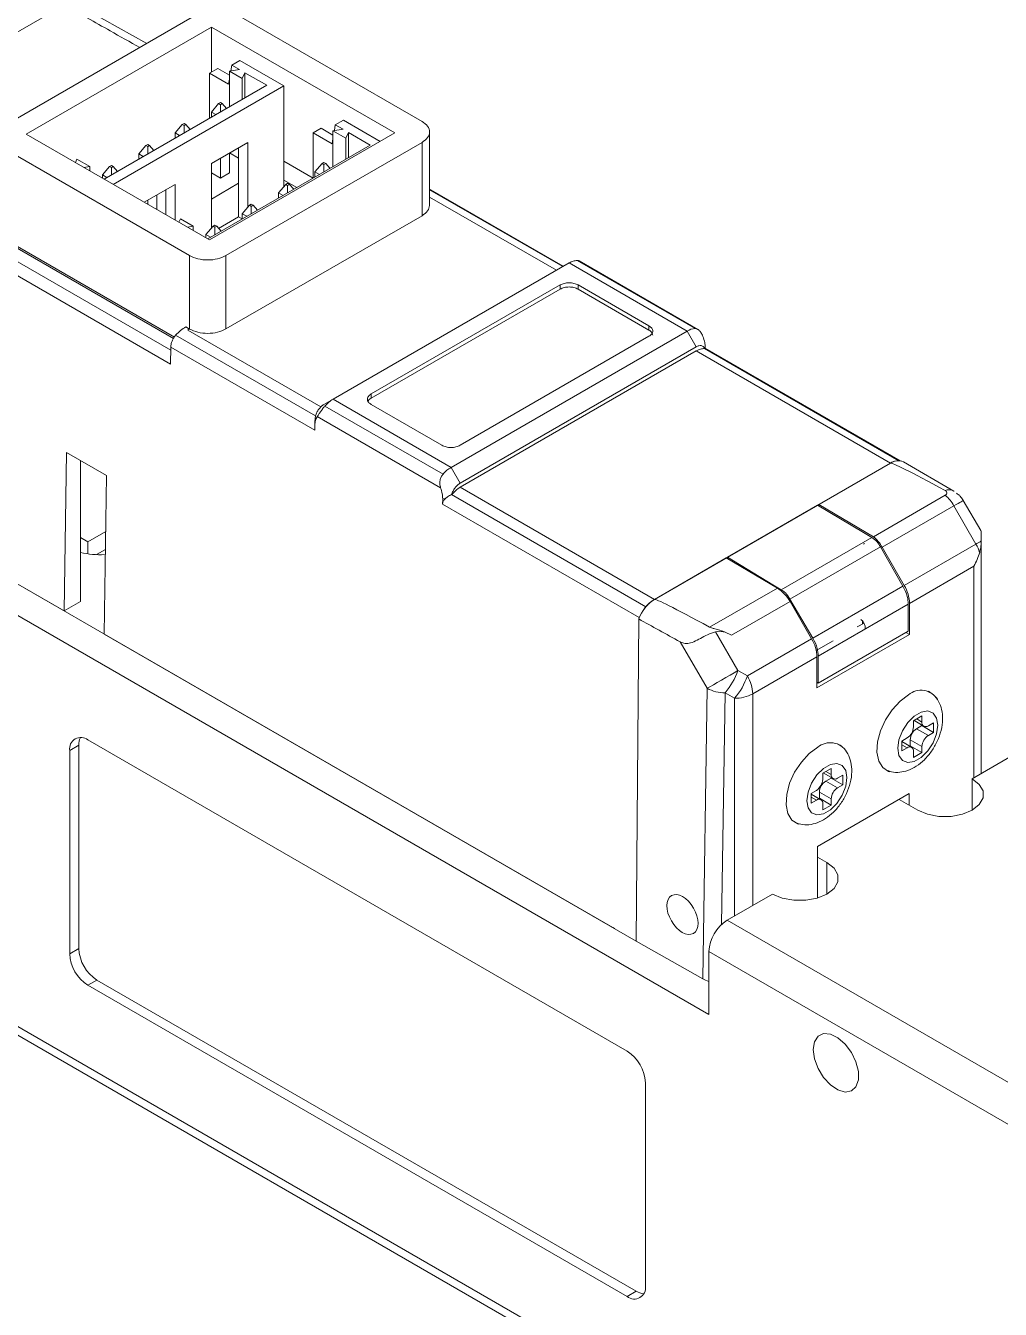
# Model space of a CAD drawing. Header units: inches. Extents: x 0.2 to 16.3, y 0.2 to 11.5.
# Drawn here: x 11.994 to 12.741, y 9.757 to 10.741 of the extents above; entities that cross this region are included whole.
import ezdxf

# ---------------------------------------------------------------- set-up
doc = ezdxf.new("R2010")
doc.units = ezdxf.units.IN
doc.header["$MEASUREMENT"] = 0

msp = doc.modelspace()

# ---------------------------------------------------------------- linework, layer by layer
at = {"color": 7, "linetype": 'Continuous', "lineweight": 18}
for p, q in [((11.92644, 10.70044), (12.02385, 10.75666)), ((12.08712, 10.72724), (12.03209, 10.75791)), ((11.97652, 10.66339), (12.12685, 10.75017)), ((12.15469, 10.75017), (12.29806, 10.66741)), ((11.99461, 10.65776), (12.13659, 10.73973)), ((12.13659, 10.73973), (12.27718, 10.65857)), ((12.13659, 10.73973), (12.13659, 10.70517)), ((12.14146, 10.70798), (12.1352, 10.70436)), ((12.14146, 10.70798), (12.15048, 10.70277)), ((12.15227, 10.71058), (12.15153, 10.70615)), ((12.15227, 10.71058), (12.15853, 10.7142)), ((12.15227, 10.71058), (12.15817, 10.70718)), ((12.15853, 10.7142), (12.19227, 10.69472)), ((12.1352, 10.70436), (12.14982, 10.69593)), ((12.1352, 10.70436), (12.1352, 10.66981)), ((12.15048, 10.69991), (12.14982, 10.69593)), ((12.15048, 10.70599), (12.15817, 10.70718)), ((12.16028, 10.70033), (12.15048, 10.70599)), ((12.15048, 10.67864), (12.15048, 10.70599)), ((12.16234, 10.70477), (12.16028, 10.70033)), ((12.16028, 10.6843), (12.16028, 10.70033)), ((12.16234, 10.70477), (12.17905, 10.69513)), ((12.16234, 10.68548), (12.16234, 10.70477)), ((12.17905, 10.69513), (12.05447, 10.62321)), ((12.19227, 10.69472), (12.06143, 10.61919)), ((12.19227, 10.69472), (12.19227, 10.61758)), ((12.13659, 10.67463), (12.14216, 10.68106)), ((12.14355, 10.68187), (12.14216, 10.68106)), ((12.14216, 10.68106), (12.14355, 10.68026)), ((12.14494, 10.68106), (12.14355, 10.68187)), ((12.14355, 10.68026), (12.14494, 10.68106)), ((12.14355, 10.68026), (12.14355, 10.67464)), ((12.14494, 10.68106), (12.14819, 10.67731)), ((12.14007, 10.67263), (12.13659, 10.67463)), ((12.13659, 10.67463), (12.13659, 10.67062)), ((12.23161, 10.66478), (12.23787, 10.6684)), ((12.23787, 10.6684), (12.26604, 10.65214)), ((12.10875, 10.65856), (12.11432, 10.66499)), ((12.11223, 10.65655), (12.10875, 10.65856)), ((12.10875, 10.65856), (12.10875, 10.65455)), ((12.11571, 10.6658), (12.11432, 10.66499)), ((12.11432, 10.66499), (12.11571, 10.66419)), ((12.1171, 10.66499), (12.11571, 10.6658)), ((12.11571, 10.66419), (12.1171, 10.66499)), ((12.11571, 10.65856), (12.11571, 10.66419)), ((12.1171, 10.66499), (12.12035, 10.66124)), ((12.27718, 10.65857), (12.1352, 10.5766)), ((12.2208, 10.66218), (12.21454, 10.65856)), ((12.21454, 10.65856), (12.22916, 10.65013)), ((12.21454, 10.65856), (12.21454, 10.62401)), ((12.2208, 10.66218), (12.22982, 10.65697)), ((12.22982, 10.66019), (12.23751, 10.66138)), ((12.23962, 10.65453), (12.22982, 10.66019)), ((12.22982, 10.63283), (12.22982, 10.66019)), ((12.23161, 10.66478), (12.23087, 10.66035)), ((12.23161, 10.66478), (12.23751, 10.66138)), ((12.24168, 10.65897), (12.23962, 10.65453)), ((12.24168, 10.65897), (12.25839, 10.64932)), ((12.24168, 10.63968), (12.24168, 10.65897)), ((12.30382, 10.60262), (12.30382, 10.65937)), ((12.1352, 10.5766), (11.99461, 10.65776)), ((12.08648, 10.64892), (12.08091, 10.64249)), ((12.08787, 10.64972), (12.08648, 10.64892)), ((12.08648, 10.64892), (12.08787, 10.64812)), ((12.08927, 10.64892), (12.08787, 10.64972)), ((12.08787, 10.64812), (12.08927, 10.64892)), ((12.09251, 10.64517), (12.08927, 10.64892)), ((12.25839, 10.64932), (12.13381, 10.57741)), ((12.13659, 10.63526), (12.16443, 10.65133)), ((12.29806, 10.65133), (12.14773, 10.56455)), ((12.16443, 10.65133), (12.16443, 10.60151)), ((12.22982, 10.65411), (12.22916, 10.65013)), ((12.23962, 10.63849), (12.23962, 10.65453)), ((12.29806, 10.59508), (12.29806, 10.65133)), ((12.11989, 10.56455), (11.97652, 10.64732)), ((12.08439, 10.64048), (12.08091, 10.64249)), ((12.08091, 10.64249), (12.08091, 10.63848)), ((12.08787, 10.64812), (12.08787, 10.64249)), ((12.14355, 10.63928), (12.14355, 10.624)), ((12.15747, 10.63927), (12.15051, 10.64329)), ((12.15051, 10.64329), (12.15051, 10.62802)), ((12.15747, 10.64731), (12.15747, 10.61998)), ((12.03356, 10.63849), (12.03238, 10.63596)), ((12.04336, 10.63283), (12.03356, 10.63849)), ((12.03897, 10.63216), (12.04336, 10.63283)), ((12.04336, 10.62962), (12.04336, 10.63283)), ((12.05308, 10.62642), (12.05864, 10.63285)), ((12.06003, 10.63365), (12.05864, 10.63285)), ((12.05864, 10.63285), (12.06003, 10.63205)), ((12.06143, 10.63285), (12.06003, 10.63365)), ((12.06003, 10.63205), (12.06143, 10.63285)), ((12.06003, 10.63205), (12.06003, 10.62642)), ((12.06143, 10.63285), (12.06467, 10.6291)), ((12.13659, 10.58544), (12.13659, 10.63526)), ((12.21453, 10.62401), (12.19227, 10.63686)), ((12.19227, 10.63686), (12.21453, 10.62401)), ((12.21593, 10.62883), (12.2215, 10.63526)), ((12.21941, 10.62682), (12.21593, 10.62883)), ((12.21593, 10.62883), (12.21593, 10.62482)), ((12.22289, 10.63606), (12.2215, 10.63526)), ((12.2215, 10.63526), (12.22289, 10.63446)), ((12.22428, 10.63526), (12.22289, 10.63606)), ((12.22289, 10.63446), (12.22428, 10.63526)), ((12.22289, 10.63446), (12.22289, 10.62883)), ((12.22428, 10.63526), (12.22753, 10.63151)), ((12.05655, 10.62441), (12.05308, 10.62642)), ((12.05308, 10.62642), (12.05308, 10.62401)), ((12.0851, 10.60553), (12.10875, 10.61919)), ((12.10875, 10.61919), (12.10875, 10.59187)), ((12.13659, 10.62802), (12.14355, 10.624)), ((12.15747, 10.61998), (12.13659, 10.60793)), ((12.14355, 10.624), (12.15051, 10.62802)), ((12.15747, 10.61998), (12.15747, 10.59427)), ((12.18809, 10.61276), (12.19366, 10.61919)), ((12.19227, 10.62239), (12.202, 10.61677)), ((12.19505, 10.61999), (12.19366, 10.61919)), ((12.19366, 10.61919), (12.19505, 10.61839)), ((12.19645, 10.61919), (12.19505, 10.61999)), ((12.19505, 10.61839), (12.19645, 10.61919)), ((12.19645, 10.61919), (12.19969, 10.61544)), ((12.09483, 10.61115), (12.09483, 10.59991)), ((12.10179, 10.61517), (12.10179, 10.59589)), ((12.19157, 10.61075), (12.18809, 10.61276)), ((12.18809, 10.61276), (12.18809, 10.60874)), ((12.19505, 10.61276), (12.19505, 10.61839)), ((12.40639, 10.55637), (12.30484, 10.61499)), ((12.08787, 10.60713), (12.08787, 10.60393)), ((12.16582, 10.60312), (12.16025, 10.59669)), ((12.16721, 10.60392), (12.16582, 10.60312)), ((12.16582, 10.60312), (12.16721, 10.60231)), ((12.16861, 10.60312), (12.16721, 10.60392)), ((12.16721, 10.60231), (12.16861, 10.60312)), ((12.16721, 10.60231), (12.16721, 10.59669)), ((12.17185, 10.59937), (12.16861, 10.60312)), ((12.1129, 10.59269), (12.11172, 10.59016)), ((12.1227, 10.58703), (12.1129, 10.59269)), ((12.14217, 10.58543), (12.15747, 10.59427)), ((12.29806, 10.59508), (12.14773, 10.50829)), ((12.15747, 10.59427), (12.16024, 10.59267)), ((12.16373, 10.59468), (12.16025, 10.59669)), ((12.16025, 10.59669), (12.16025, 10.59267)), ((12.11831, 10.58635), (12.1227, 10.58703)), ((12.1227, 10.58382), (12.1227, 10.58703)), ((12.13242, 10.58062), (12.13798, 10.58705)), ((12.13589, 10.57861), (12.13242, 10.58062)), ((12.13242, 10.58062), (12.13242, 10.57821)), ((12.13938, 10.58785), (12.13798, 10.58705)), ((12.13798, 10.58705), (12.13938, 10.58624)), ((12.14077, 10.58705), (12.13938, 10.58785)), ((12.13938, 10.58624), (12.14077, 10.58705)), ((12.13938, 10.58624), (12.13938, 10.58062)), ((12.14077, 10.58705), (12.14401, 10.5833)), ((12.1053, 10.48127), (11.9508, 10.57047)), ((12.10826, 10.50215), (11.97652, 10.5782)), ((12.11989, 10.50825), (12.11989, 10.56455)), ((12.14773, 10.56455), (12.14773, 10.50829)), ((12.41697, 10.56082), (12.50745, 10.50858)), ((12.50948, 10.50801), (12.41862, 10.56047)), ((12.41081, 10.55892), (12.22985, 10.45446)), ((12.41081, 10.55892), (12.50128, 10.50669)), ((12.25908, 10.45848), (12.40384, 10.54204)), ((12.40384, 10.54204), (12.40384, 10.53883)), ((12.41776, 10.54204), (12.47205, 10.51071)), ((12.41776, 10.53883), (12.41776, 10.54204)), ((12.40384, 10.53883), (12.25908, 10.45526)), ((12.47205, 10.50749), (12.41776, 10.53883)), ((12.47205, 10.50749), (12.47205, 10.51071)), ((12.21641, 10.44162), (12.1092, 10.50347)), ((12.1171, 10.50982), (12.11989, 10.50825)), ((12.11989, 10.50829), (12.1185, 10.50749)), ((12.32033, 10.40223), (12.50128, 10.50669)), ((12.47205, 10.50267), (12.32729, 10.4191)), ((12.50824, 10.49463), (12.50128, 10.50669)), ((12.1055, 10.49437), (12.1053, 10.48127)), ((12.21593, 10.43062), (12.1055, 10.49437)), ((12.50824, 10.49463), (12.32729, 10.39017)), ((12.50824, 10.49142), (12.32729, 10.38696)), ((12.50824, 10.49142), (12.65718, 10.40544)), ((12.51471, 10.49332), (12.51505, 10.49348)), ((12.51472, 10.49332), (12.66369, 10.40733)), ((12.66474, 10.40723), (12.51511, 10.4936)), ((12.5152, 10.49322), (12.5152, 10.4943)), ((12.22985, 10.45446), (12.22289, 10.45044)), ((12.22985, 10.45446), (12.32033, 10.40223)), ((12.25908, 10.45526), (12.25908, 10.45848)), ((12.31416, 10.397), (12.22368, 10.44923)), ((12.31337, 10.4191), (12.25908, 10.45044)), ((12.21593, 10.4347), (12.21593, 10.43578)), ((12.21593, 10.4347), (12.21593, 10.43062)), ((12.31232, 10.38653), (12.21778, 10.4411)), ((12.02384, 10.2921), (12.02567, 10.4137)), ((12.02567, 10.4137), (12.05629, 10.39602)), ((12.03637, 10.40752), (12.03637, 10.29933)), ((12.47623, 10.30098), (12.65718, 10.40544)), ((12.6022, 10.3737), (12.65718, 10.40544)), ((12.7058, 10.38403), (12.66702, 10.40641)), ((12.05629, 10.39602), (12.05447, 10.27442)), ((12.32729, 10.39017), (12.32033, 10.40223)), ((12.32729, 10.38696), (12.47623, 10.30098)), ((12.7059, 10.38396), (12.7057, 10.38404)), ((12.31382, 10.37411), (12.31394, 10.37812)), ((12.31394, 10.37812), (12.31581, 10.37812)), ((12.32079, 10.38137), (12.46971, 10.29535)), ((12.53221, 10.3333), (12.6012, 10.37312)), ((12.6012, 10.37312), (12.63651, 10.35238)), ((12.6022, 10.3737), (12.6022, 10.37253)), ((12.64414, 10.34906), (12.6022, 10.3737)), ((12.69913, 10.3808), (12.64414, 10.34906)), ((12.72634, 10.35369), (12.71299, 10.37681)), ((12.7058, 10.37266), (12.65082, 10.34092)), ((12.7227, 10.34339), (12.7058, 10.37266)), ((12.04194, 10.34513), (12.03637, 10.34835)), ((12.05565, 10.35304), (12.04194, 10.34513)), ((12.04194, 10.34513), (12.04194, 10.33593)), ((12.64284, 10.34853), (12.57336, 10.30842)), ((12.63651, 10.35238), (12.64284, 10.34853)), ((12.63651, 10.34344), (12.6372, 10.34385)), ((12.66772, 10.31165), (12.7227, 10.34339)), ((12.72678, 10.3524), (12.72678, 10.34574)), ((12.72678, 10.34574), (12.72678, 10.34472)), ((12.72678, 10.34472), (12.72678, 10.16752)), ((12.44421, 10.04939), (11.93754, 10.34188)), ((11.94729, 10.33629), (12.02384, 10.2921)), ((12.04857, 10.33529), (12.05544, 10.33926)), ((12.6495, 10.34133), (12.58013, 10.30128)), ((12.66675, 10.31109), (12.6495, 10.34133)), ((12.66772, 10.31165), (12.65082, 10.34092)), ((11.91666, 10.32983), (12.51798, 9.98269)), ((12.47623, 10.30098), (12.53121, 10.33272)), ((12.57045, 10.30967), (12.53121, 10.33272)), ((12.53221, 10.3333), (12.56691, 10.3122)), ((12.53221, 10.33213), (12.53221, 10.3333)), ((12.72101, 10.32634), (12.67179, 10.29793)), ((12.51853, 10.2797), (12.57045, 10.30967)), ((12.56691, 10.3122), (12.57336, 10.30842)), ((12.66675, 10.31109), (12.59769, 10.27122)), ((12.03637, 10.29933), (12.02384, 10.2921)), ((12.46845, 10.29358), (12.46971, 10.29535)), ((12.58017, 10.29935), (12.53536, 10.27348)), ((12.59769, 10.27122), (12.58013, 10.30128)), ((12.59673, 10.27067), (12.58017, 10.29935)), ((12.6708, 10.29735), (12.6018, 10.25753)), ((12.6708, 10.27669), (12.6708, 10.29735)), ((12.67179, 10.27405), (12.67179, 10.29793)), ((12.46231, 10.03898), (12.46416, 10.28596)), ((12.63575, 10.28217), (12.63568, 10.28468)), ((12.05447, 10.27442), (12.46231, 10.03898)), ((12.52307, 10.27621), (12.54025, 10.24645)), ((12.6708, 10.27669), (12.6018, 10.23686)), ((12.63688, 10.28282), (12.63173, 10.27985)), ((12.66901, 10.27566), (12.67179, 10.27405)), ((12.51662, 10.2328), (12.49605, 10.26842)), ((12.54751, 10.24226), (12.59673, 10.27067)), ((12.61313, 10.2691), (12.60027, 10.26168)), ((12.67179, 10.27405), (12.6008, 10.23307)), ((12.6008, 10.25695), (12.55159, 10.22854)), ((12.6008, 10.23307), (12.6008, 10.25695)), ((12.6018, 10.23686), (12.6018, 10.25753)), ((12.54025, 10.24645), (12.54751, 10.24226)), ((12.6018, 10.23686), (12.6008, 10.23742)), ((12.51322, 10.0101), (12.51662, 10.2328)), ((12.53767, 10.22521), (12.53041, 10.2294)), ((12.68131, 10.21163), (12.67481, 10.20788)), ((12.67481, 10.20788), (12.67481, 10.20319)), ((12.67523, 10.20812), (12.68273, 10.20379)), ((12.68131, 10.20694), (12.68131, 10.21163)), ((12.69024, 10.20647), (12.68618, 10.20413)), ((12.69024, 10.19897), (12.69024, 10.20647)), ((12.67713, 10.20185), (12.68119, 10.20419)), ((12.67713, 10.20185), (12.68618, 10.19663)), ((12.68119, 10.20419), (12.68119, 10.20468)), ((12.68119, 10.20419), (12.69024, 10.19897)), ((12.68618, 10.19663), (12.69024, 10.19897)), ((12.03498, 10.18919), (12.02802, 10.18518)), ((12.03498, 10.18919), (12.03498, 10.03328)), ((12.45535, 9.95456), (12.04194, 10.19321)), ((12.66994, 10.19475), (12.66588, 10.19241)), ((12.66588, 10.19241), (12.66588, 10.18491)), ((12.67338, 10.18759), (12.66588, 10.19193)), ((12.66588, 10.18491), (12.66994, 10.18725)), ((12.67184, 10.18848), (12.67226, 10.18872)), ((12.67226, 10.18872), (12.67226, 10.19341)), ((12.68131, 10.18819), (12.67226, 10.19341)), ((12.67226, 10.18872), (12.68131, 10.1835)), ((12.68131, 10.1835), (12.68131, 10.18819)), ((12.02802, 10.18518), (12.02802, 10.02926)), ((12.67481, 10.18444), (12.67481, 10.17975)), ((12.67481, 10.17975), (12.68131, 10.1835)), ((12.75461, 10.18359), (12.71982, 10.1635)), ((12.61171, 10.17145), (12.60521, 10.1677)), ((12.60521, 10.1677), (12.60521, 10.16301)), ((12.60563, 10.16794), (12.61314, 10.16361)), ((12.61171, 10.16676), (12.61171, 10.17145)), ((12.62064, 10.16629), (12.61658, 10.16395)), ((12.62064, 10.15879), (12.62064, 10.16629)), ((12.60753, 10.16167), (12.61159, 10.16402)), ((12.60753, 10.16167), (12.61658, 10.15645)), ((12.61159, 10.16402), (12.61159, 10.1645)), ((12.61159, 10.16402), (12.62064, 10.15879)), ((12.61658, 10.15645), (12.62064, 10.15879)), ((12.71982, 10.1635), (12.71982, 10.1394)), ((12.60034, 10.15458), (12.59628, 10.15223)), ((12.59628, 10.15223), (12.59628, 10.14473)), ((12.60379, 10.14742), (12.59628, 10.15175)), ((12.59628, 10.14473), (12.60034, 10.14707)), ((12.67145, 10.15209), (12.60115, 10.11151)), ((12.60224, 10.14831), (12.60266, 10.14855)), ((12.60266, 10.14855), (12.60266, 10.15323)), ((12.61171, 10.14801), (12.60266, 10.15323)), ((12.60266, 10.14855), (12.61171, 10.14332)), ((12.61171, 10.14332), (12.61171, 10.14801)), ((12.66376, 10.14765), (12.67806, 10.1394)), ((12.67145, 10.15209), (12.67145, 10.14321)), ((12.60521, 10.14426), (12.60521, 10.13957)), ((12.60521, 10.13957), (12.61171, 10.14332)), ((12.60115, 10.11151), (12.60115, 10.07203)), ((12.60846, 10.09922), (12.60115, 10.10344)), ((12.5667, 10.07511), (12.5319, 10.05502)), ((12.44557, 10.04864), (12.44421, 10.04939)), ((12.5319, 10.05502), (13.02743, 9.76896)), ((12.51322, 10.0101), (12.46231, 10.03898)), ((12.02802, 10.02926), (12.03498, 10.03328)), ((13.04831, 9.72476), (12.51798, 10.03091)), ((12.51798, 9.98269), (12.51798, 10.03091)), ((11.91666, 10.01478), (13.22092, 9.26186)), ((12.0489, 10.00917), (12.04194, 10.00515)), ((12.0489, 10.00917), (12.46231, 9.77051)), ((11.92074, 10.00577), (13.22499, 9.25284)), ((12.04194, 10.00515), (12.45535, 9.7665)), ((12.46927, 9.77453), (12.46927, 9.93045)), ((12.45535, 9.7665), (12.46231, 9.77051))]:
    msp.add_line(p, q, dxfattribs=at)
at = {"color": 8, "linetype": 'Continuous', "lineweight": 18}
for p, q in [((11.89996, 10.62079), (12.1075, 10.50098)), ((12.30382, 10.61508), (12.40594, 10.55611)), ((12.30382, 10.60943), (12.40106, 10.55329)), ((12.10546, 10.49207), (11.9543, 10.57933)), ((12.1185, 10.50749), (12.22056, 10.44857)), ((12.46461, 10.28706), (12.31382, 10.37411)), ((12.72101, 10.16419), (12.72101, 10.32634)), ((12.56691, 10.31175), (12.56691, 10.3122)), ((12.53041, 10.2294), (12.52771, 10.05185)), ((12.53767, 10.05835), (12.53767, 10.22521)), ((12.55159, 10.22854), (12.55159, 10.06639)), ((12.67724, 10.20929), (12.68131, 10.20694)), ((12.66994, 10.18725), (12.66588, 10.1896)), ((12.60765, 10.16911), (12.61171, 10.16676)), ((12.60034, 10.14707), (12.59628, 10.14942)), ((12.60846, 10.09922), (12.60846, 10.07511))]:
    msp.add_line(p, q, dxfattribs=at)
at = {"color": 7, "linetype": 'Continuous', "lineweight": 18, "flags": 128}
for points in [[(12.7058, 10.37266), (12.70745, 10.37362), (12.70893, 10.37447), (12.7102, 10.37521), (12.71125, 10.37581), (12.71207, 10.37628), (12.71264, 10.37661), (12.71294, 10.37679), (12.71299, 10.37681)], [(12.7227, 10.34339), (12.72328, 10.34373), (12.72384, 10.34405), (12.72439, 10.34437), (12.72491, 10.34467), (12.72541, 10.34496), (12.72589, 10.34523), (12.72634, 10.3455), (12.72678, 10.34574)], [(12.51662, 10.2328), (12.51881, 10.23407), (12.52145, 10.23559), (12.52443, 10.23731), (12.52763, 10.23916), (12.53094, 10.24107), (12.53423, 10.24297), (12.53737, 10.24478), (12.54025, 10.24645)], [(12.6711, 10.22784), (12.66453, 10.223), (12.65844, 10.21644), (12.6533, 10.20863), (12.64947, 10.20016), (12.64725, 10.19166), (12.6468, 10.18376), (12.64815, 10.17704), (12.6512, 10.172), (12.65573, 10.16901), (12.65658, 10.16874)], [(12.66275, 10.18685), (12.66367, 10.18134), (12.66633, 10.17755), (12.6704, 10.17596), (12.6754, 10.17674), (12.68072, 10.17981), (12.68571, 10.1848), (12.68979, 10.1911), (12.69245, 10.19795), (12.69337, 10.20453), (12.69245, 10.21004), (12.68979, 10.21383), (12.68571, 10.21542), (12.68072, 10.21464), (12.6754, 10.21157), (12.6704, 10.20658), (12.66633, 10.20028), (12.66367, 10.19343), (12.66275, 10.18685)], [(12.6015, 10.18766), (12.59493, 10.18282), (12.58884, 10.17626), (12.5837, 10.16845), (12.57987, 10.15999), (12.57765, 10.15149), (12.5772, 10.14358), (12.57855, 10.13686), (12.5816, 10.13182), (12.58613, 10.12884), (12.58698, 10.12856)], [(12.59315, 10.14667), (12.59407, 10.14116), (12.59673, 10.13738), (12.6008, 10.13578), (12.6058, 10.13657), (12.61112, 10.13964), (12.61612, 10.14462), (12.62019, 10.15092), (12.62285, 10.15777), (12.62377, 10.16435), (12.62285, 10.16987), (12.62019, 10.17365), (12.61612, 10.17524), (12.61112, 10.17446), (12.6058, 10.17139), (12.6008, 10.16641), (12.59673, 10.16011), (12.59407, 10.15325), (12.59315, 10.14667)], [(12.71982, 10.1635), (12.72525, 10.15919), (12.7281, 10.15412), (12.7281, 10.14878), (12.72525, 10.14371), (12.71982, 10.1394), (12.71234, 10.13626), (12.70356, 10.13461), (12.69432, 10.13461), (12.68553, 10.13626), (12.67806, 10.1394)], [(12.60846, 10.09922), (12.61389, 10.0949), (12.61675, 10.08983), (12.61675, 10.0845), (12.61389, 10.07943), (12.60846, 10.07511), (12.60099, 10.07198), (12.5922, 10.07033), (12.58296, 10.07033), (12.57418, 10.07198), (12.5667, 10.07511)], [(12.59802, 9.95578), (12.59896, 9.96176), (12.60169, 9.966), (12.6059, 9.96805), (12.61115, 9.96768), (12.61686, 9.96493), (12.62241, 9.9601), (12.6272, 9.95371), (12.63072, 9.94646), (12.63258, 9.93913), (12.63258, 9.93252), (12.63072, 9.92734), (12.6272, 9.92415), (12.62241, 9.9233), (12.61686, 9.92488), (12.61115, 9.92872), (12.6059, 9.93441), (12.60169, 9.94132), (12.59896, 9.94871), (12.59802, 9.95578)]]:
    msp.add_lwpolyline(points, dxfattribs=at)
at = {"color": 7, "linetype": 'Continuous', "lineweight": 18}
for centre, radius, start, end in [((12.30315, 10.61205), 0.00339, 60.1516, 78.60725), ((12.50799, 10.49585), 0.01275, 92.43101, 121.75315), ((12.2426, 10.43315), 0.02483, 120.89883, 139.63614), ((12.66378, 10.39488), 0.01245, 90.40697, 121.99736), ((12.66295, 10.39734), 0.00995, 65.83874, 125.47172), ((12.66362, 10.40383), 0.0035, 60.30174, 88.90535), ((12.67876, 10.3573), 0.0311, 29.61034, 49.08832), ((12.62378, 10.32556), 0.0311, 29.61034, 49.08832), ((12.69431, 10.32693), 0.03281, 17.95922, 30.10204), ((12.05158, 10.4005), 0.06529, 256.52707, 272.70498), ((12.55521, 10.28557), 0.02851, 28.89519, 57.68618), ((12.64341, 10.29696), 0.0284, 1.9565, 31.14373), ((12.49252, 10.27553), 0.03022, 122.63982, 159.80295), ((12.62997, 10.27932), 0.00776, 353.70115, 54.98667), ((12.57242, 10.25598), 0.0284, 1.9565, 31.14373), ((12.48851, 10.26496), 0.05496, 319.68312, 340.31688), ((12.49576, 10.26077), 0.05496, 319.68312, 340.31688), ((12.5232, 10.22757), 0.0284, 1.9565, 31.14373), ((12.53017, 10.25811), 0.02871, 241.83173, 270.48739), ((12.53824, 10.25361), 0.0284, 268.8559, 298.04024), ((12.68062, 10.21651), 0.0148, 32.12349, 130.05384), ((12.68428, 10.20646), 0.00301, 170.78596, 309.20329), ((12.66423, 10.20367), 0.01059, 302.60548, 357.39452), ((12.68283, 10.19293), 0.01059, 122.60548, 177.39452), ((12.69188, 10.18771), 0.01059, 122.60548, 177.39452), ((12.03651, 10.18655), 0.0086, 50.79671, 189.21404), ((12.04752, 10.18965), 0.01255, 154.29191, 182.10457), ((12.61102, 10.17633), 0.0148, 32.12349, 130.05384), ((12.67184, 10.18492), 0.00301, 350.78596, 129.20329), ((12.61468, 10.16628), 0.00301, 170.78596, 309.20329), ((12.59464, 10.1635), 0.01059, 302.60548, 357.39452), ((12.61324, 10.15275), 0.01059, 122.60548, 177.39452), ((12.62229, 10.14753), 0.01059, 122.60548, 177.39452), ((12.60224, 10.14474), 0.00301, 350.78596, 129.20329), ((12.5482, 10.02954), 0.03025, 122.60548, 177.39452), ((12.05824, 10.03064), 0.03025, 182.60548, 237.39452), ((12.0652, 10.03465), 0.03025, 182.60548, 237.39452), ((12.43905, 9.92907), 0.03025, 2.60548, 57.39452), ((12.46078, 9.77316), 0.0086, 230.79671, 9.21404), ((12.46897, 9.78114), 0.01254, 237.89857, 265.70436)]:
    msp.add_arc(centre, radius, start, end, dxfattribs=at)
at = {"color": 8, "linetype": 'Continuous', "lineweight": 18}
msp.add_arc((12.70196, 10.37661), 0.00836, 62.86232, 110.69121, dxfattribs=at)
at = {"color": 7, "linetype": 'Continuous', "lineweight": 18}
for centre, major_axis, ratio, start_param, end_param in [((14.25219, 9.46859), (1.59505, -0.93681), 0.007557, 2.91635, 3.137304), ((12.70709, 10.34769), (0.01961, 0.00526), 0.317765, 6.198245, 6.409817), ((12.70709, 10.33438), (0.01392, 0.02411), 0.577335, 4.71243, 5.139508), ((14.07123, 9.36413), (1.59505, -0.93681), 0.007557, 2.915028, 3.137304), ((13.86517, 9.48308), (1.60891, -0.91294), 0.007622, 2.59292, 2.631892), ((12.53469, 10.25115), (-0.01392, 0.02411), 0.577335, 5.463585, 6.128989), ((12.52702, 10.0182), (0.01969, 0), 0.577243, 3.935679, 4.235596)]:
    msp.add_ellipse(centre, major_axis=major_axis, ratio=ratio, start_param=start_param, end_param=end_param, dxfattribs=at)
msp.add_ellipse((12.49771, 10.05942), major_axis=(-0.00837, 0.01449), ratio=0.587458, dxfattribs=at)
at = {"color": 8, "linetype": 'Continuous', "lineweight": 18}
msp.add_open_spline([(12.08169, 10.7241), (12.07416, 10.72835), (12.0549, 10.73922), (12.0356, 10.75006), (12.02385, 10.75666)], degree=3, knots=[0, 0, 0, 0, 0.391066, 1, 1, 1, 1], dxfattribs=at)
at = {"color": 7, "linetype": 'Continuous', "lineweight": 18}
for points in [[(12.29806, 10.66741), (12.29967, 10.66623), (12.3029, 10.66388), (12.30428, 10.65937), (12.3029, 10.65486), (12.29967, 10.65251), (12.29806, 10.65133)], [(12.29806, 10.59508), (12.29971, 10.59625), (12.30302, 10.59859), (12.30355, 10.60159), (12.30382, 10.60309)], [(12.11989, 10.56455), (12.12192, 10.56362), (12.12599, 10.56175), (12.13381, 10.56096), (12.14163, 10.56175), (12.14569, 10.56362), (12.14773, 10.56455)], [(12.41697, 10.56082), (12.41599, 10.56073), (12.41401, 10.56055), (12.41188, 10.55946), (12.41081, 10.55892)], [(12.40384, 10.54204), (12.40486, 10.54251), (12.40689, 10.54344), (12.4108, 10.54384), (12.41471, 10.54344), (12.41675, 10.54251), (12.41776, 10.54204)], [(12.41776, 10.53883), (12.41675, 10.5393), (12.41471, 10.54023), (12.4108, 10.54063), (12.40689, 10.54023), (12.40486, 10.5393), (12.40384, 10.53883)], [(12.47205, 10.51071), (12.47286, 10.51012), (12.47447, 10.50895), (12.47516, 10.50669), (12.47447, 10.50443), (12.47286, 10.50326), (12.47205, 10.50267)], [(12.1092, 10.50347), (12.10868, 10.50279), (12.10763, 10.50141), (12.10646, 10.49904), (12.10567, 10.49661), (12.10556, 10.49512), (12.1055, 10.49437)], [(12.1171, 10.50982), (12.11573, 10.50907), (12.11298, 10.50756), (12.11046, 10.50483), (12.1092, 10.50347)], [(12.11989, 10.50825), (12.12192, 10.50732), (12.12599, 10.50547), (12.13381, 10.50468), (12.14163, 10.50549), (12.14569, 10.50736), (12.14773, 10.50829)], [(12.47493, 10.50347), (12.4748, 10.50423), (12.47453, 10.50573), (12.47288, 10.5069), (12.47205, 10.50749)], [(12.50824, 10.49142), (12.50937, 10.49199), (12.51163, 10.49314), (12.51369, 10.49326), (12.51472, 10.49332)], [(12.25908, 10.45044), (12.25828, 10.45103), (12.25666, 10.4522), (12.25597, 10.45446), (12.25666, 10.45671), (12.25828, 10.45789), (12.25908, 10.45848)], [(12.32729, 10.4191), (12.32627, 10.41864), (12.32424, 10.4177), (12.32033, 10.4173), (12.31642, 10.4177), (12.31439, 10.41864), (12.31337, 10.4191)], [(12.32079, 10.38137), (12.32183, 10.3825), (12.32389, 10.38476), (12.32616, 10.38623), (12.32729, 10.38696)], [(12.46971, 10.29535), (12.47075, 10.29649), (12.47282, 10.29877), (12.47509, 10.30024), (12.47623, 10.30098)]]:
    msp.add_open_spline(points, degree=3, dxfattribs=at)
for points, knots in [([(12.41697, 10.56082), (12.41762, 10.5608), (12.41832, 10.56079), (12.41859, 10.56046), (12.4186, 10.56045)], [0, 0, 0, 0, 0.944707, 1, 1, 1, 1]), ([(12.50745, 10.50858), (12.5081, 10.50849), (12.50939, 10.50829), (12.51118, 10.50671), (12.51249, 10.5047), (12.51311, 10.50318), (12.51336, 10.50258)], [0, 0, 0, 0, 0.270501, 0.54064, 0.820446, 1, 1, 1, 1]), ([(12.5152, 10.4943), (12.51511, 10.4955), (12.51492, 10.49814), (12.51391, 10.50101), (12.51336, 10.50258)], [0, 0, 0, 0, 0.4520547, 1, 1, 1, 1]), ([(12.51471, 10.49331), (12.5144, 10.49385), (12.51378, 10.49492), (12.5122, 10.49563), (12.51032, 10.49563), (12.50893, 10.49497), (12.50824, 10.49463)], [0, 0, 0, 0, 0.250117, 0.500156, 0.750117, 1, 1, 1, 1]), ([(12.25908, 10.45526), (12.25819, 10.45469), (12.25706, 10.45397), (12.25681, 10.45304), (12.25675, 10.45285)], [0, 0, 0, 0, 0.793162, 1, 1, 1, 1]), ([(12.22289, 10.45044), (12.2222, 10.44997), (12.22082, 10.44903), (12.21893, 10.44685), (12.21736, 10.44432), (12.21673, 10.44252), (12.21642, 10.44162)], [0, 0, 0, 0, 0.249826, 0.499768, 0.749826, 1, 1, 1, 1]), ([(12.21778, 10.4411), (12.21815, 10.4417), (12.21888, 10.44286), (12.22035, 10.44501), (12.22198, 10.44721), (12.22312, 10.44857), (12.22368, 10.44923)], [0, 0, 0, 0, 0.268331, 0.522065, 0.764688, 1, 1, 1, 1]), ([(12.21593, 10.43578), (12.21595, 10.43672), (12.216, 10.43879), (12.21627, 10.44062), (12.21641, 10.44162)], [0, 0, 0, 0, 0.453789, 1, 1, 1, 1]), ([(12.21778, 10.4411), (12.21725, 10.44017), (12.21624, 10.43839), (12.21603, 10.43589), (12.21593, 10.4347)], [0, 0, 0, 0, 0.523313, 1, 1, 1, 1]), ([(12.31232, 10.38653), (12.31207, 10.38748), (12.31158, 10.38934), (12.31179, 10.39223), (12.31261, 10.39489), (12.31365, 10.39631), (12.31416, 10.397)], [0, 0, 0, 0, 0.268398, 0.522178, 0.764747, 1, 1, 1, 1]), ([(12.32033, 10.40223), (12.31926, 10.40154), (12.31712, 10.40016), (12.31515, 10.39805), (12.31416, 10.397)], [0, 0, 0, 0, 0.500008, 1, 1, 1, 1]), ([(12.31394, 10.37812), (12.31388, 10.37941), (12.31375, 10.3821), (12.31281, 10.38501), (12.31232, 10.38653)], [0, 0, 0, 0, 0.479315, 1, 1, 1, 1]), ([(12.32729, 10.39017), (12.32659, 10.3897), (12.32521, 10.38877), (12.32332, 10.38659), (12.32174, 10.38406), (12.32111, 10.38227), (12.3208, 10.38137)], [0, 0, 0, 0, 0.249883, 0.499844, 0.749883, 1, 1, 1, 1]), ([(12.69901, 10.38442), (12.69933, 10.38421), (12.69998, 10.38378), (12.70042, 10.38295), (12.70039, 10.3821), (12.69993, 10.38134), (12.69937, 10.38096), (12.69913, 10.3808)], [0, 0, 0, 0, 0.209529, 0.419059, 0.628588, 0.838117, 1, 1, 1, 1]), ([(12.31382, 10.37411), (12.31393, 10.37483), (12.31416, 10.3763), (12.31525, 10.3775), (12.31581, 10.37812)], [0, 0, 0, 0, 0.48427, 1, 1, 1, 1]), ([(12.31581, 10.37812), (12.31638, 10.37862), (12.31782, 10.37988), (12.31967, 10.38081), (12.32079, 10.38137)], [0, 0, 0, 0, 0.395708, 1, 1, 1, 1]), ([(12.70767, 10.38242), (12.70814, 10.38212), (12.70912, 10.3815), (12.71087, 10.37987), (12.71217, 10.37819), (12.71288, 10.377), (12.71299, 10.37681)], [0, 0, 0, 0, 0.238751, 0.502449, 0.923769, 1, 1, 1, 1]), ([(12.64284, 10.34853), (12.64424, 10.34751), (12.64675, 10.34569), (12.64866, 10.34266), (12.6495, 10.34133)], [0, 0, 0, 0, 0.557682, 1, 1, 1, 1]), ([(12.72678, 10.34472), (12.72662, 10.34281), (12.72641, 10.34032), (12.72569, 10.33767), (12.72553, 10.33705)], [0, 0, 0, 0, 0.765617, 1, 1, 1, 1]), ([(12.58013, 10.30128), (12.57902, 10.30295), (12.57703, 10.30594), (12.57448, 10.30766), (12.57336, 10.30842)], [0, 0, 0, 0, 0.557681, 1, 1, 1, 1]), ([(12.66675, 10.31109), (12.66805, 10.30847), (12.67038, 10.30375), (12.67067, 10.29932), (12.6708, 10.29735)], [0, 0, 0, 0, 0.557568, 1, 1, 1, 1]), ([(12.49605, 10.26842), (12.49727, 10.26788), (12.49973, 10.26679), (12.50413, 10.26742), (12.50887, 10.26966), (12.51425, 10.2726), (12.51914, 10.27499), (12.52201, 10.27588), (12.52307, 10.27621)], [0, 0, 0, 0, 0.154072, 0.309207, 0.488335, 0.671502, 0.878231, 1, 1, 1, 1]), ([(12.53536, 10.27348), (12.53244, 10.27491), (12.52834, 10.27692), (12.52297, 10.27826), (12.52021, 10.27895), (12.51902, 10.27948), (12.51853, 10.2797)], [0, 0, 0, 0, 0.5436634, 0.7640714, 0.9027298, 1, 1, 1, 1]), ([(12.59769, 10.27122), (12.59901, 10.26861), (12.60138, 10.26392), (12.60167, 10.25949), (12.6018, 10.25753)], [0, 0, 0, 0, 0.557568, 1, 1, 1, 1]), ([(12.65381, 10.17033), (12.65516, 10.16973), (12.65847, 10.16826), (12.66435, 10.16821), (12.67079, 10.16966), (12.67718, 10.17293), (12.68333, 10.17793), (12.68884, 10.18452), (12.69327, 10.19224), (12.69625, 10.2006), (12.69742, 10.20884), (12.69672, 10.2164), (12.69429, 10.22281), (12.69074, 10.22778), (12.68755, 10.22972), (12.6862, 10.23054)], [0, 0, 0, 0, 0.049673, 0.121794, 0.19487, 0.273169, 0.357895, 0.445676, 0.533807, 0.623211, 0.715325, 0.798004, 0.874374, 0.947035, 1, 1, 1, 1]), ([(12.58422, 10.13016), (12.58556, 10.12955), (12.58887, 10.12808), (12.59475, 10.12803), (12.6012, 10.12949), (12.60758, 10.13275), (12.61373, 10.13775), (12.61925, 10.14434), (12.62367, 10.15206), (12.62665, 10.16042), (12.62782, 10.16866), (12.62712, 10.17623), (12.62469, 10.18263), (12.62114, 10.1876), (12.61795, 10.18954), (12.61661, 10.19036)], [0, 0, 0, 0, 0.049673, 0.121794, 0.19487, 0.273169, 0.357895, 0.445676, 0.533807, 0.623211, 0.715325, 0.798004, 0.874374, 0.947035, 1, 1, 1, 1])]:
    msp.add_open_spline(points, degree=3, knots=knots, dxfattribs=at)

doc.saveas('drawing.dxf')
